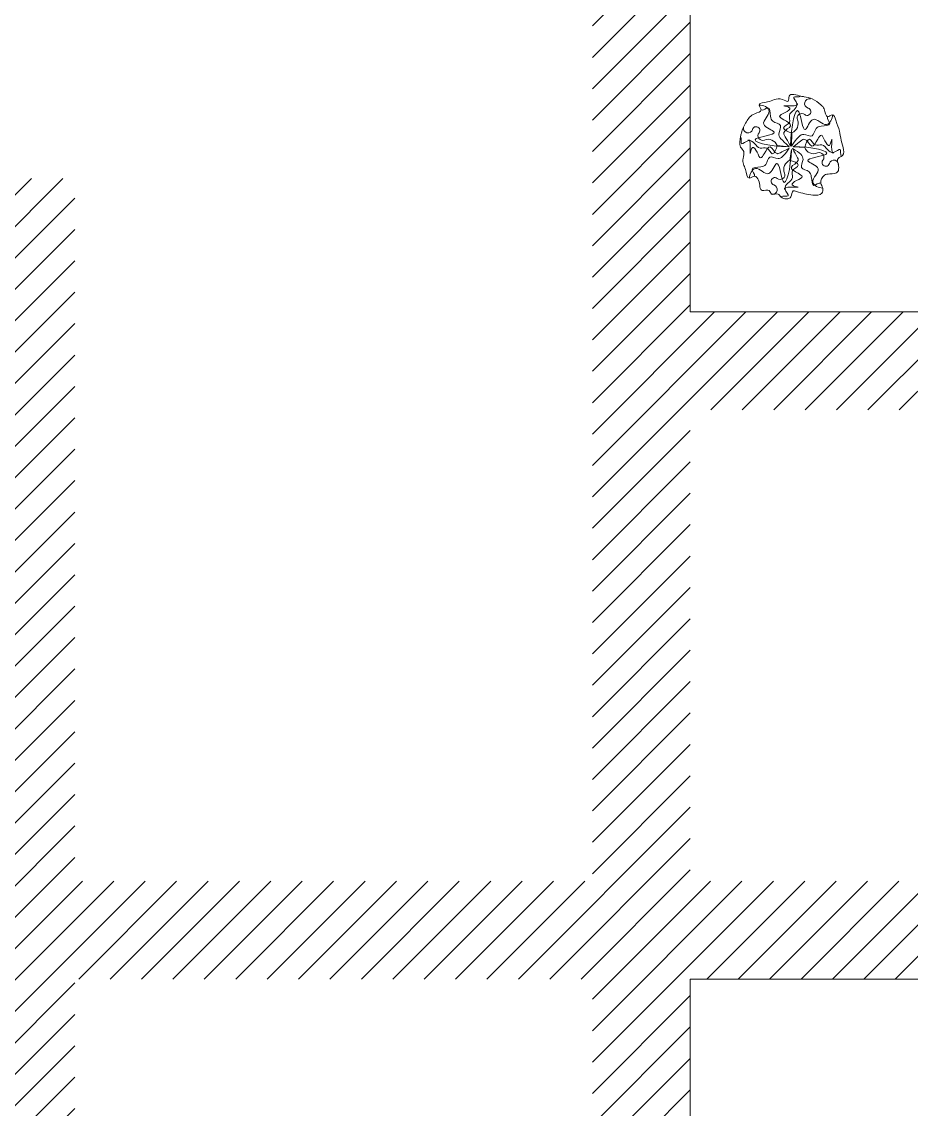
# Model space of a CAD drawing. Header units: metres. Extents: x -8 to 247, y -4 to 148.
# Drawn here: x 221.39 to 234.1, y 54.65 to 70.2 of the extents above; entities that cross this region are included whole.
import ezdxf

# ---------------------------------------------------------------- set-up
doc = ezdxf.new("R2010")
doc.units = ezdxf.units.M
doc.header["$LTSCALE"] = 5
doc.layers.add('800 Espace-vert', color=8, linetype='Continuous', lineweight=5)
doc.layers.add('Circulation jardin', color=31, linetype='Continuous')

msp = doc.modelspace()

# ---------------------------------------------------------------- hatches: boundary and pattern name
at = {"layer": 'Circulation jardin'}
h = msp.add_hatch(dxfattribs=at)
h.set_pattern_fill('ANSI31', color=8, scale=0.1, style=0)
h.paths.add_polyline_path([(201.69, 112.211), (201.125, 107.516), (194.438, 108.337), (193.68, 101.895), (186.914, 102.691), (186.741, 101.28), (186.73, 101.192), (193.478, 100.391), (190.839, 79.117), (184.663, 73.649), (183.359, 73.649), (183.166, 71.949), (186.891, 71.949), (186.941, 73.649), (190.104, 76.449), (200.191, 76.449), (201.96, 74.865), (201.791, 71.949), (203.301, 71.949), (203.472, 74.855), (204.901, 76.449), (212.568, 76.439), (214.709, 73.92), (214.709, 71.949), (209.191, 71.949), (209.191, 69.149), (217.944, 69.149), (217.944, 66.643), (220.744, 66.643), (220.744, 45.515), (230.944, 45.515), (230.944, 56.515), (239.48, 56.515), (237.208, 66.055), (230.944, 66.055), (230.944, 90.155), (228.17, 90.155), (217.944, 90.155), (217.944, 71.949), (215.873, 71.949), (215.873, 94.9), (216.702, 95.399), (221.874, 95.4), (221.874, 96.628), (221.174, 96.628), (221.174, 98.066), (221.874, 98.066), (221.874, 99.296), (220.664, 99.296), (220.74, 108.236), (215.866, 108.88), (215.873, 105.784), (202.659, 107.29), (203.228, 112.022)])
h.paths.add_polyline_path([(203.323, 88.137), (202.579, 78.043), (191.991, 78.043)], flags=16)
h.paths.add_polyline_path([(204.834, 88.095), (204.093, 78.043), (213.702, 78.043)], flags=16)
h.paths.add_polyline_path([(194.875, 99.384), (192.551, 80.564), (203.15, 90.005)], flags=16)
h.paths.add_polyline_path([(196.302, 100.049), (203.592, 91.786), (204.129, 99.079)], flags=16)
h.paths.add_polyline_path([(205.63, 98.893), (205.103, 91.744), (212.213, 98.077)], flags=16)
h.paths.add_polyline_path([(214.709, 98.278), (205.276, 89.877), (214.709, 79.185)], flags=16)
h.paths.add_polyline_path([(195.733, 106.657), (214.709, 104.327), (214.709, 99.289), (195.156, 101.712)], flags=16)
h.paths.add_polyline_path([(219.344, 88.699), (219.344, 67.964), (222.144, 67.964), (222.144, 57.915), (229.544, 57.915), (229.544, 88.699)], flags=16)
h.paths.add_polyline_path([(222.144, 56.515), (229.544, 56.515), (229.544, 46.915), (222.144, 46.915)], flags=16)
h.paths.add_polyline_path([(230.944, 64.655), (236.103, 64.655), (237.707, 57.915), (230.944, 57.915)], flags=16)

# ---------------------------------------------------------------- linework, layer by layer
at = {"layer": '800 Espace-vert', "color": 8}
msp.add_lwpolyline([(230.944, 78.105), (230.944, 66.055), (237.208, 66.055), (239.48, 56.515), (230.944, 56.515), (230.944, 45.515), (220.744, 45.515)], dxfattribs=at)
for points in [[(232.391, 68.425), (232.398, 68.618, 0.4272), (232.476, 68.8, -0.784086), (232.58, 68.877, 1.231744), (232.628, 68.97, -0.979249), (232.661, 69.1)], [(232.356, 68.415), (232.186, 68.435, 0.4272), (232.005, 68.513, -0.784086), (231.927, 68.617, 1.231744), (231.834, 68.665, -0.979249), (231.704, 68.698)], [(232.39, 68.379), (232.369, 68.223, 0.4272), (232.291, 68.041, -0.784086), (232.188, 67.964, 1.231744), (232.139, 67.871, -0.979249), (232.106, 67.741)], [(232.413, 68.414), (232.581, 68.406, 0.4272), (232.763, 68.328, -0.784086), (232.84, 68.224, 1.231744), (232.933, 68.176, -0.979249), (233.063, 68.143)]]:
    msp.add_lwpolyline(points, format="xyb", dxfattribs=at)
at = {"layer": '800 Espace-vert', "color": 8, "end_tangent": (-0.150155, -0.988663)}
msp.add_spline([(231.704, 68.698), (231.675, 68.613), (231.664, 68.564), (231.664, 68.413), (231.708, 68.347), (231.7, 68.251), (231.703, 68.167), (231.733, 68.094), (231.79, 67.966), (231.86, 67.995), (231.921, 67.937), (231.974, 67.79), (232.073, 67.79), (232.106, 67.741), (232.2, 67.741), (232.24, 67.701), (232.383, 67.701), (232.415, 67.785), (232.461, 67.779), (232.697, 67.726), (232.824, 67.754), (232.838, 67.827), (232.81, 67.897), (232.862, 68.01), (232.938, 68.028), (233.054, 68.063), (233.063, 68.143), (233.063, 68.256), (233.103, 68.277), (233.103, 68.507), (233.077, 68.641), (233.026, 68.796), (232.977, 68.875), (232.907, 68.846), (232.859, 68.958), (232.811, 69.016), (232.689, 69.102), (232.573, 69.133), (232.527, 69.14), (232.357, 69.14), (232.342, 69.069), (232.263, 69.092), (232.147, 69.092), (232.05, 69.059), (231.929, 69.014), (231.958, 68.944), (231.865, 68.889), (231.746, 68.773), (231.704, 68.698)], degree=3, dxfattribs=at)
at = {"layer": '800 Espace-vert', "color": 8}
for points, start_tangent, end_tangent in [([(232.398, 68.618), (232.279, 68.688), (232.361, 68.766), (232.361, 68.863), (232.428, 68.944), (232.468, 69.029), (232.424, 69.126), (232.527, 69.14)], (-0.988246, 0.152873), (0.848237, 0.529617)), ([(232.186, 68.435), (232.116, 68.316), (232.038, 68.398), (231.942, 68.398), (231.86, 68.465), (231.775, 68.505), (231.678, 68.461), (231.664, 68.564)], (-0.152873, -0.988246), (-0.529617, 0.848237)), ([(232.581, 68.406), (232.651, 68.525), (232.729, 68.443), (232.826, 68.443), (232.907, 68.377), (232.992, 68.336), (233.089, 68.38), (233.103, 68.277)], (0.152873, 0.988246), (0.529617, -0.848237)), ([(232.369, 68.223), (232.488, 68.153), (232.406, 68.075), (232.406, 67.978), (232.34, 67.897), (232.299, 67.812), (232.343, 67.715), (232.24, 67.701)], (0.988246, -0.152873), (-0.848237, -0.529617))]:
    msp.add_spline(points, degree=3, dxfattribs=dict(at, start_tangent=start_tangent, end_tangent=end_tangent))
for points, knots in [([(232.356, 68.415), (232.058, 68.424), (231.629, 68.532), (232.302, 68.6), (231.883, 68.728), (232.162, 68.927), (231.984, 69.017), (231.929, 69.014)], [0.0704952, 0.0704952, 0.0704952, 0.0704952, 0.3393282, 0.5190437, 0.6420225, 0.777522, 0.8880707, 0.8880707, 0.8880707, 0.8880707]), ([(232.356, 68.415), (232.245, 68.523), (232.176, 68.584), (232.279, 68.746), (232.117, 68.76), (232.084, 68.861), (232.085, 69.034), (231.989, 68.929), (231.958, 68.944)], [0.0720515, 0.0720515, 0.0720515, 0.0720515, 0.1678602, 0.2482666, 0.3303165, 0.3817986, 0.4682474, 0.5364474, 0.5364474, 0.5364474, 0.5364474]), ([(232.377, 68.425), (232.311, 68.554), (232.227, 68.633), (232.444, 68.715), (232.299, 68.792), (232.187, 68.859), (232.3, 68.898), (232.42, 68.979), (232.148, 69.022), (232.516, 68.984), (232.475, 69.035)], [0.0744867, 0.0744867, 0.0744867, 0.0744867, 0.1495528, 0.2410693, 0.3276488, 0.3787428, 0.4435491, 0.5045603, 0.565983, 0.6971639, 0.6971639, 0.6971639, 0.6971639]), ([(232.377, 68.425), (232.38, 68.715), (232.493, 69.194), (232.563, 68.503), (232.691, 68.921), (232.89, 68.642), (232.98, 68.82), (232.977, 68.875)], [0.0549495, 0.0549495, 0.0549495, 0.0549495, 0.3393282, 0.5190437, 0.6420225, 0.777522, 0.8880707, 0.8880707, 0.8880707, 0.8880707]), ([(232.391, 68.425), (232.475, 68.544), (232.536, 68.635), (232.709, 68.525), (232.723, 68.687), (232.824, 68.72), (232.997, 68.719), (232.892, 68.816), (232.907, 68.846)], [0.0551562, 0.0551562, 0.0551562, 0.0551562, 0.1678602, 0.2482666, 0.3303165, 0.3817986, 0.4682474, 0.5364474, 0.5364474, 0.5364474, 0.5364474]), ([(232.356, 68.397), (232.235, 68.334), (232.166, 68.278), (232.089, 68.481), (232.012, 68.336), (231.945, 68.224), (231.906, 68.337), (231.825, 68.457), (231.782, 68.185), (231.82, 68.553), (231.769, 68.512)], [0.0906769, 0.0906769, 0.0906769, 0.0906769, 0.1495528, 0.2410693, 0.3276488, 0.3787428, 0.4435491, 0.5045603, 0.565983, 0.6971639, 0.6971639, 0.6971639, 0.6971639]), ([(232.413, 68.417), (232.508, 68.483), (232.593, 68.585), (232.678, 68.36), (232.755, 68.505), (232.822, 68.617), (232.861, 68.504), (232.942, 68.385), (232.985, 68.656), (232.947, 68.288), (232.998, 68.329)], [0.0651946, 0.0651946, 0.0651946, 0.0651946, 0.1495528, 0.2410693, 0.3276488, 0.3787428, 0.4435491, 0.5045603, 0.565983, 0.6971639, 0.6971639, 0.6971639, 0.6971639]), ([(232.39, 68.379), (232.382, 68.105), (232.273, 67.66), (232.204, 68.339), (232.076, 67.92), (231.877, 68.199), (231.787, 68.021), (231.79, 67.966)], [0.0656118, 0.0656118, 0.0656118, 0.0656118, 0.3393282, 0.5190437, 0.6420225, 0.777522, 0.8880707, 0.8880707, 0.8880707, 0.8880707]), ([(232.356, 68.397), (232.275, 68.275), (232.214, 68.216), (232.058, 68.316), (232.044, 68.154), (231.944, 68.121), (231.77, 68.122), (231.875, 68.025), (231.86, 67.995)], [0.0811059, 0.0811059, 0.0811059, 0.0811059, 0.1678602, 0.2482666, 0.3303165, 0.3817986, 0.4682474, 0.5364474, 0.5364474, 0.5364474, 0.5364474]), ([(232.407, 68.394), (232.46, 68.283), (232.537, 68.207), (232.323, 68.126), (232.468, 68.049), (232.58, 67.982), (232.467, 67.943), (232.348, 67.862), (232.619, 67.819), (232.251, 67.857), (232.292, 67.806)], [0.0785979, 0.0785979, 0.0785979, 0.0785979, 0.1495528, 0.2410693, 0.3276488, 0.3787428, 0.4435491, 0.5045603, 0.565983, 0.6971639, 0.6971639, 0.6971639, 0.6971639]), ([(232.407, 68.394), (232.514, 68.325), (232.596, 68.263), (232.488, 68.095), (232.65, 68.081), (232.683, 67.981), (232.682, 67.807), (232.779, 67.912), (232.81, 67.897)], [0.0620524, 0.0620524, 0.0620524, 0.0620524, 0.1678602, 0.2482666, 0.3303165, 0.3817986, 0.4682474, 0.5364474, 0.5364474, 0.5364474, 0.5364474]), ([(232.413, 68.417), (232.669, 68.426), (233.162, 68.312), (232.466, 68.241), (232.884, 68.113), (232.605, 67.914), (232.783, 67.824), (232.838, 67.827)], [0.0508204, 0.0508204, 0.0508204, 0.0508204, 0.3393282, 0.5190437, 0.6420225, 0.777522, 0.8880707, 0.8880707, 0.8880707, 0.8880707])]:
    msp.add_open_spline(points, degree=3, knots=knots, dxfattribs=at)

doc.saveas('drawing.dxf')
